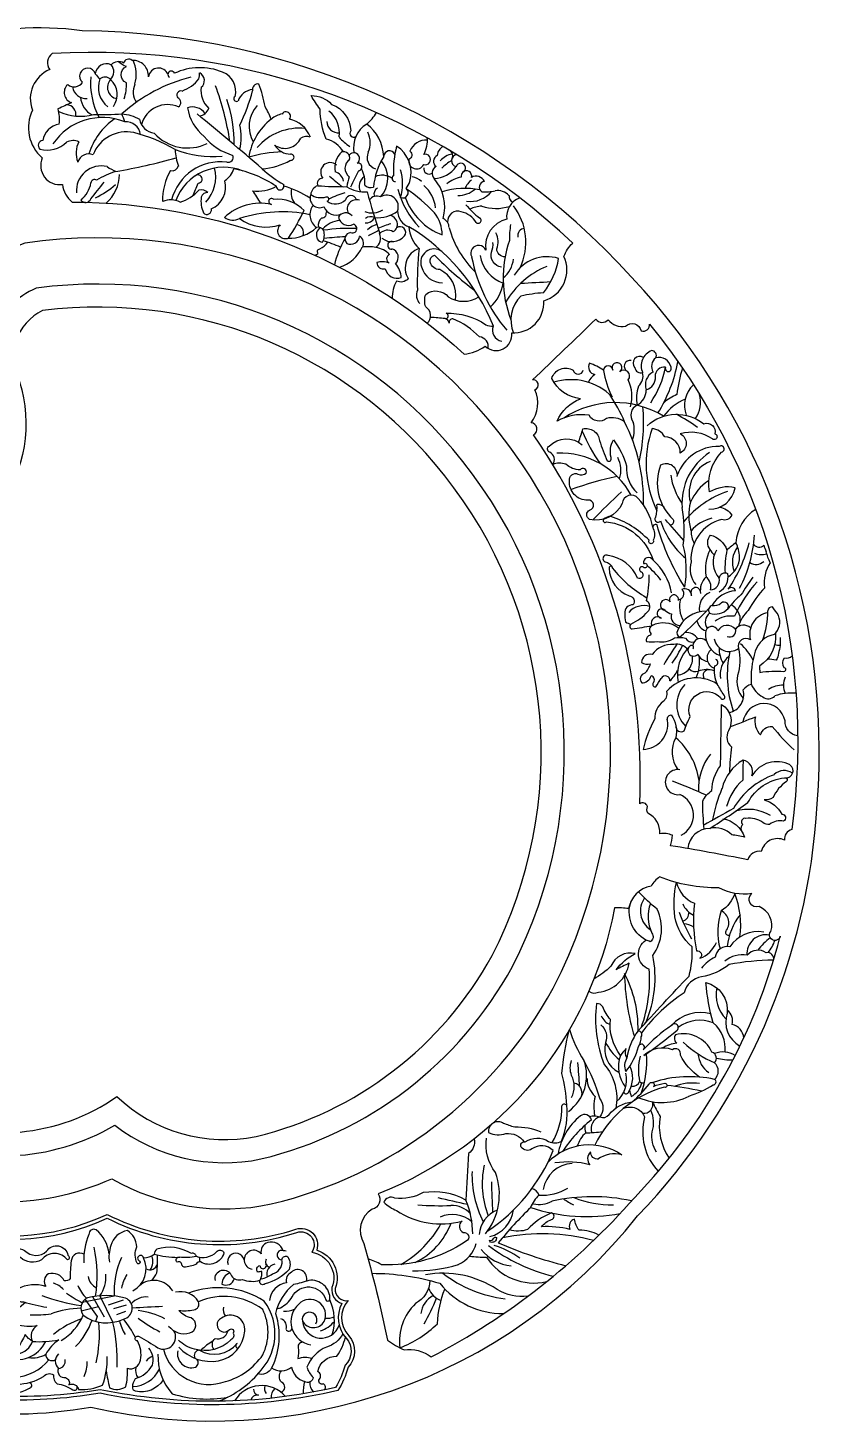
# Model space of a CAD drawing. Extents: x -66030 to 95157, y -13132 to 45879.
# Drawn here: x 23593 to 24416, y 15123 to 16571 of the extents above; entities that cross this region are included whole.
import ezdxf

# ---------------------------------------------------------------- set-up
doc = ezdxf.new("R2010")
doc.units = 0
doc.header["$LTSCALE"] = 100
doc.header["$MEASUREMENT"] = 0
for name, color, linetype in [('3', 11, 'CONTINUOUS'), ('4', 121, 'CONTINUOUS'), ('7', 105, 'CONTINUOUS')]:
    doc.layers.add(name, color=color, linetype=linetype)

# ---------------------------------------------------------------- blocks, each defined once
blk = doc.blocks.new('窗-072')
at = {"layer": '3'}
for p, q in [((10.6, 96.6), (-4.3, 92.9)), ((24.4, 105.9), (-3.3, 100.2)), ((-1, 103.1), (9.5, 88.2)), ((5.6, 105.4), (15.6, 87.8)), ((11.8, 106.1), (23.2, 83.1)), ((32, 102.3), (19, 98.1)), ((34.6, 98.1), (23.6, 94.7)), ((9.5, 88.2), (8.1, 84)), ((34.2, 92.4), (26.3, 89.7))]:
    blk.add_line(p, q, dxfattribs=at)
for points in [[(33, 1143.3, 0.086412), (34.9, 1157, -0.648369), (34.9, 1171.2, -0.142514), (28, 1175.4)], [(223, 1097.4, 0.180238), (208, 1108.4, -0.093599), (202.7, 1134.2, -0.023812), (195, 1146, -0.22076), (212.7, 1138.4, -0.313197), (229.2, 1115.4, 0.858407), (233.7, 1110.6, 0.858407)], [(-23.8, 1132.1, 0.173099), (6.5, 1129.6, 0.020171), (31, 1130.1, -0.105467), (46.2, 1125.7, 0.321324), (59, 1113.4, 0.334591), (105, 1104.6)], [(257.8, 1093.3, 0.22286), (243.1, 1121.4, 0.306611), (232, 1096.5)], [(295.7, 1107.4, 0.336429), (280.5, 1097.8, -0.618778), (279.6, 1090.7, 0.876616), (292.5, 1086.2, 1.306408), (292.5, 1095.1, 0.151163), (295.6, 1109.6)], [(309.3, 1101.9, 0.251652), (304.1, 1094.2, 0.541588), (303.2, 1084.5, 0.497806), (301.5, 1074.2, 0.235547), (320.6, 1084.5)], [(352.8, 946.3, 0.164106), (279.7, 1032.3, 0.189857), (288.4, 1013.5, 0.478492), (279, 987.5, -0.342724), (268.9, 985.3, 0.120341), (265.2, 970.4)], [(363, 1006.3, -0.421297), (355.8, 1013.3, 0.208239), (355.1, 1027.1, 0.208239)], [(367.8, 1034.3, 0.055451), (366.7, 1020.5, 0.174495), (368, 951.7, 0.174495)], [(198.4, 1007.6, 0.030622), (201, 1009.2, -0.614957), (202.5, 1013.2, 0.123507), (209.5, 1018.9, 0.123507)], [(359.8, 997.3, -0.440001), (351.1, 1010.4, 0.135889), (352.5, 1018.7, 0.135889)], [(308.3, 1010.9, 0.749952), (290.6, 997.6, 0.346232), (308.7, 983.9)], [(320.1, 968.8, 0.334063), (306.4, 995.2, -0.330234), (298.1, 1001.6, -0.394687), (301.8, 1007.7, 0.039607), (336.8, 977.2, 0.039607)], [(295.5, 948.8, 0.516921), (294.2, 962.9, -0.149813), (294.2, 973.8, -0.405382), (313.8, 971.6, 0.288528), (340.3, 971.6)], [(348.2, 926.9, 0.465507), (340.7, 936.9, 0.109617), (317.7, 952.5, 0.500362), (314.6, 948.9, 0.300913), (311, 952.8, 0.987385), (311.8, 957.4, -0.162242), (346.3, 947.4, 0.103781), (352.8, 946.3, 0.103781)], [(466.4, 863.4, 0.223966), (450.9, 866.3, -0.470356), (435.7, 869, 0.167937), (408, 863.9, -0.196995), (428.3, 883.4, -0.260892), (403.4, 900.9, -0.491725), (422.1, 908, 0.792387), (430.7, 908, 0.792387)], [(462.3, 906.8, 2.404671), (456.4, 908, 0.952369), (448.2, 908, 0.064049), (436.1, 914.2, 0.519161), (440.8, 904.4, 0.161836), (435.2, 897.6, 0.161836)], [(486.1, 860, -0.369564), (535.2, 861.6, -0.624707), (544.6, 853, -1.244151), (542.6, 848.5, 0.225217), (514.8, 853, -0.606745), (514.8, 836.3, 0.397227), (501.3, 850.5, 0.235999), (490.3, 857.6, 0.198692), (494.5, 786.2, 0.198692)], [(426.5, 845.8, 0.036898), (430.4, 857.2, -0.455519), (444.8, 847.2, 0.035124), (451.5, 829.5, 0.754554), (454.8, 832.4, -0.184708), (456.8, 847.7, -0.093141), (468.2, 825.2, 0.223807), (477.3, 801.8, 0.223807)], [(491, 772.1, 0.14208), (478.3, 797, 0.664661), (464.4, 792.7, -0.35982), (436.2, 778.8, -0.6028), (436.2, 786.9, 0.988769), (434.7, 795.5, -0.457293), (418.9, 812.3, -0.630672), (426.1, 818, 0.302474), (433.3, 819, 0.846967), (428, 821.8, -0.183343), (415.6, 826.6, 0.19023), (404.3, 826.4, 0.473155), (401.7, 837.1, -0.657845), (401.2, 842.4, -0.393582), (429.9, 843.4)], [(539.6, 787.6, 0.367829), (562.4, 806.2, 0.197605), (540.2, 802.6, -0.239066), (550.5, 837.2, 1.334949), (548.5, 841.9, 0.328657), (512.2, 817)], [(512.2, 816, 0.596894), (497.7, 825.9, 0.306648), (508.6, 778.8, -0.447079), (506.4, 773.7)], [(548.7, 789.3, -0.244901), (559.3, 782.4, -0.413861), (550.5, 778.8, 0.357563), (524.1, 742, 0.250079), (528.2, 722.4, 0.250079)], [(518.6, 720.1, -0.072232), (494.6, 774, 0.847298), (491.4, 770.8, -0.218513), (491.3, 760.7, -1.667694), (487.7, 760.7, 0.121954), (454.7, 781.3, 0.191496), (448.3, 779, 0.997595), (450.8, 776.7, -0.301781), (491.2, 743.4)], [(540.6, 752.7, -0.359649), (541, 765.3, -0.24439), (555.2, 752.3, 0.073934), (553.6, 732.4, 0.073934)], [(507.1, 715.1, 0.175238), (491.2, 743.4, 0.894882), (483, 740.5, -1.553783), (483.4, 736.9, 1.55378), (481.4, 733.3, -0.849793), (477.8, 727.8, 0.265208), (452.2, 747.6, 1.025264), (449.6, 742.1, -0.257042), (456.1, 736.6, 1.056024), (453.1, 736.6, 0.300955), (470.4, 712.5, -0.589603), (473.9, 704.7, 0.467664), (466.6, 697.3, 0.06512), (467.3, 690, 0.109689), (472, 688.1, 0.685403), (473, 683.9, 0.001655), (490.2, 686.7, 0.465383), (488.8, 680.8, -0.602788), (488.1, 678.2, 0.414566), (485.5, 673.1, 0.103994), (494.9, 673.1, 0.21026), (509.8, 676.1, -0.130265), (519.4, 675.9, 0.381219), (526.8, 672.7)], [(472, 688.1, 0.09715), (486.6, 698.9, 0.483442), (485.6, 708.3, 0.053647), (487.9, 730.7)], [(555.4, 677.4, 0.665451), (562.5, 683.7, 0.531527), (547.3, 682.2, 0.863655), (536.5, 680.4, 0.327651), (549.3, 660.8, 0.327651)], [(575.7, 684.8, 0.443231), (562.5, 683.7, 0.443231)], [(597.3, 680.3, -0.277031), (583.3, 651.6, 0.049383), (583.8, 646.3, -0.055417), (604.5, 647.1, 1.000725), (604.8, 650.3, -0.326083), (605, 658.8, 0.283561), (611.7, 660.6, 0.283561)], [(601.3, 676.5, -0.097006), (599.8, 662.8, -0.150519), (597.8, 656.8, 0.061989), (590.3, 657.8, 0.061989)], [(557.7, 664.4, 0.138992), (560.7, 612.7, 0.138992)], [(565.1, 667, -0.134078), (564.4, 643.6, 0.240088), (569.4, 623.5, 0.240088)], [(511, 600, 0.633263), (518.2, 595.5, -0.043488), (523.4, 608, -0.841472), (549.6, 624.4, 1.386898), (552.7, 626.4, -0.009093), (546.8, 636.2, 0.374291), (502.9, 629.6, -0.285755), (499.8, 620.9, 0.243947), (492.7, 605.9, 0.066542), (482.6, 579.6, 0.449759), (503.7, 604.6, -0.460295), (506.8, 609.5, -0.225121), (510.8, 589.7, 0.288125), (512.7, 562.1)], [(535.5, 510.4, -0.023606), (534.2, 534.7, -0.157606), (542.2, 543.8, -0.171691), (549.7, 565.2, -0.000446), (550.5, 618.4, -0.410872), (556.6, 595.6, 0.38359), (559.2, 581.9, 0.035746), (557.5, 559.9)], [(616.4, 591.2, -0.378443), (605.5, 604.4, 0.845867), (569.1, 603.4, 0.845867)], [(558.2, 599.4, 0.020735), (579.9, 607.9, 0.269454), (584.3, 592.1, -0.341936), (594.5, 599.5, 0.048279), (613.4, 579.3)], [(569.2, 570.4, 0.009798), (568.9, 552.9, 0.143255), (554.8, 530)], [(540.4, 511, 0.007991), (573.4, 533.5, -0.25267), (605.1, 554.8, -0.882648), (606.7, 551.6, 0.136175), (595.1, 537.9, -0.204406), (587.4, 535.9, -0.211198), (602.7, 523.4, -0.797592), (604.3, 517.4, 0.22694), (592.2, 514.6, -0.192369), (586.2, 516.2, 0.191629), (571.7, 519.8, 0.818588), (568.9, 514.6, 0.31239), (567.4, 509.7, 0.31239)], [(551.6, 519.4, -0.281213), (570.5, 503.4, 0.047105), (559.3, 505.4, 0.276138), (540.4, 511, 0.394566), (521.3, 493.6, 0.394566)], [(478.2, 335.6, -0.004848), (522.4, 383.2, 0.079024), (525, 408.5, -0.164032), (510, 434.6, -0.087837), (511.5, 464.2, 0.243754), (527.1, 446.2, 0.078492), (528.8, 405.1, -0.761751), (531.8, 398.6, 0.217159), (546, 412.3, 0.217159)], [(481.1, 338.9, 0.104977), (487.8, 389, -0.614613), (485, 414.4, -0.375365), (472.3, 448.4)], [(484.8, 342.9, 0.154628), (491, 401.1, 0.275847), (494.7, 441, -0.030402), (478.7, 456.2)], [(566.5, 417.1, 0.121895), (562, 454.8, -0.167173), (550.3, 439.7, 0.15868), (549.3, 406.8)], [(488.9, 446.1, 0.207629), (490.2, 420.4, -0.457049), (488.6, 412.8, 0.051712), (485, 414.4)], [(587.1, 421.3, 0.290597), (557.6, 408.5, 0.4475), (545.1, 399.5, 0.111819), (533.1, 390.1, 0.111819)], [(435.6, 370.1, 0.292205), (443.8, 369.2, 0.339089), (470.4, 394.2, 0.032351), (459.1, 388.6, -0.113856), (475.7, 402.7, 0.365176), (454.7, 391.8, -0.061919), (440, 380.6)], [(595.5, 396.9, 0.5683), (589.3, 403.3, 0.377963), (572.6, 401.2, 0.219809), (553.3, 396.1, 0.219809)], [(595.5, 396.9, 0.047753), (557.1, 393.1, -0.119112), (533.1, 382.4, 0.30067), (518.1, 368.7, 0.086204), (481.1, 333.9)], [(553.6, 317.3, 0.249613), (543.4, 342.6, -0.054811), (537, 377.7, -0.36925), (555.4, 351.1, 0.360988), (566.4, 322.5, 0.360988)], [(482.7, 319.2, 1.40208), (478.5, 322.2, 0.16479), (480.9, 330.6, 0.628114), (478.2, 335.6, 0.127588), (468.6, 312.3, -0.261613), (468, 320.4, 0.055394), (462.9, 314.4, -0.188504), (454.2, 345.5, -0.0857), (447.6, 356.6, 0.266592), (442.2, 359.3, 0.126902), (448.8, 306.6, -0.232084), (458.8, 268.6)], [(569.7, 329.5, 0.331381), (559.7, 341.3, 0.312889), (555.5, 353.6, 0.312889)], [(445.9, 340.8, -0.333707), (450, 325.5, 0.35408), (461.4, 300, 0.35408)], [(483.3, 314.2, 0.014814), (512, 336.2, 1.132614), (507.2, 340.4, 0.055536), (482.7, 319.2, 0.055536)], [(416.4, 271.2, 0.058449), (412.2, 298.7, -0.03606), (418.7, 337, 0.076064), (431.3, 310.1, -0.04302), (445.1, 276.9, -0.333726), (445.1, 261.2)], [(544.5, 293.6, 0.439698), (544.5, 308, 0.557683), (542.2, 317.3, 0.366383), (510.6, 332.2, 0.423312), (511.8, 325.1, 0.090093), (499.3, 320.9)], [(468.6, 312.3, 0.273797), (467.7, 300.6, 0.114639), (478.5, 322.2, 0.114639)], [(531.3, 295.6, -0.117124), (514.9, 314.6, 0.720487), (507.9, 319.3, 0.29421), (483.3, 314.2, 0.29421)], [(420.6, 278, 0.243603), (420.6, 297.1, -0.176683), (420.6, 310.1)], [(465.8, 282.6, 0.777792), (470.1, 283.1, 0.264183), (471.1, 305.2)], [(434, 294.5, 0.199866), (440.9, 278.8, 0.10341), (440.6, 262, 0.10341)], [(436.1, 261.5, -0.147689), (445.1, 261.2, 0.361716), (453.1, 263.2, -0.196199), (473.1, 274.2, 0.040895), (487.9, 289.5, -1.219515), (491.7, 287.6, -0.081682), (501.3, 290.3, -1.263994), (500.9, 286.8, 0.220384), (440.8, 236.6, 0.220384)], [(470.9, 284.4, 0.067282), (472.3, 278.8, 0.221558), (481.4, 290.8, 0.221558)], [(465.3, 268.3, -0.440564), (483.9, 261.1, 0.258629), (495.6, 214, 0.258629)], [(494.3, 230.6, -0.198045), (490.5, 248.1, 0.186751), (489.2, 267, 0.186751)], [(490.8, 274.3, 0.024598), (497.2, 261.4, 0.190914), (505.1, 225.4, 0.190914)], [(394.2, 247.9, 0.112793), (371.3, 252.1, -0.013499), (361.7, 255.5, 0.656546), (348.7, 247.5, 0.192365), (363.6, 246.7, -0.269808), (379.6, 239.6)], [(336.2, 242.1, -0.309482), (331.4, 229.5, 0.006688), (329, 189, 0.006688)], [(345.9, 159.7, 0.262507), (354.7, 212.9, -0.205481), (347, 242.8)], [(347.9, 162.3, 0.150225), (404.6, 231.9, 0.371624), (386.2, 233.4, -0.413859), (377, 234.9, -0.703625), (380.5, 239.5, -0.299417), (400.7, 239.9, 0.226449), (412, 240, 0.226449)], [(444, 224.4, -0.445715), (437.1, 230.8, 0.414568), (436.5, 219.6, 0.105815), (406.2, 221.2)], [(329, 189, 0.168184), (292, 195.5, -0.156738), (267.4, 190.7, 0.463165), (257.9, 187.2, 0.086717), (268.9, 179.9, 0.212731), (325.7, 170.9, 0.550537), (326.6, 161, -0.875244), (329.2, 153.4, -0.165792), (255.7, 133.1)], [(444.3, 158.7, 0.126969), (427.2, 162.9, -0.142109), (423.1, 172.6, 0.465967), (419.2, 163.6, 0.073874), (394.5, 166, -0.137312), (403.2, 172.3, 0.839461), (403.1, 177.9, 0.108002), (382.4, 163.6, -0.169208), (366.8, 163.4)], [(19.9, 142.6, 0.195176), (8.7, 163.2, 0.599928), (2.4, 159.3, 0.112104), (-2, 134.6, 0.112104)], [(40.6, 110.5, 0.401961), (49.7, 139.1, 1.440222), (45.6, 136.6, -1.405857), (44.1, 134.3, -0.199867), (43.8, 148.6, 0.249897), (35.8, 162.6, 0.301375), (21.4, 149.6, 0.11868), (20.1, 135.3)], [(-74.5, 149.8, 0.243075), (-69.1, 145.3, -0.264855), (-53.3, 145.3, 0.398699), (-34.2, 144.7, -0.687981), (-15.8, 141.3, -0.620094), (-16.1, 137.2, 0.490008), (-38.7, 137.2, -0.315382), (-56.8, 139.2, 0.098815), (-71.1, 140.6, 0.098815)], [(80.7, 139.8, 0.062924), (95.4, 140.4, 0.459112), (91.3, 142.8, 0.208835), (61.2, 146.6, 0.21521), (59, 142.2, 0.061337), (79.4, 139.4)], [(95.4, 140.4, 0.291618), (112.9, 144.1, -0.59913), (119.4, 143.5, -0.51425), (99.2, 135.5, 0.352644), (95.4, 133.5, -0.084952), (84.8, 130.8, -0.092181), (83, 132.6, 0.635037), (78.9, 135.2, -0.754711), (81.2, 139.7)], [(170.8, 145.2, 0.414847), (157.4, 152.2, 0.414587), (151.7, 142.4, 1.469329), (143.9, 129.2)], [(-1.8, 142.1, 0.559301), (-12.9, 136.4, 0.042741), (-13.7, 121, -0.221543), (-18.9, 119, 0.373552), (-32.7, 125.1, 0.431808), (-35, 114.3, 0.193634), (-59.5, 112, 0.724206), (-54.2, 100.8, 0.017711), (-34, 96.2)], [(57, 119.4, 0.068082), (61.2, 126, 0.037877), (61.8, 141.5, 0.037877)], [(151, 120.3, 0.146435), (152.3, 127.2, 0.048643), (148.8, 126.6, -0.573341), (150.5, 132.4, 1.327427), (155.7, 133.9, 1.327427)], [(112, 119.5, -0.973917), (126, 123.3, 0.345462), (135.2, 120.3, 0.165669), (150.6, 119.6, 0.165669)], [(124.6, 125.9, 0.330236), (117.6, 116.2, 0.470074), (128.4, 121)], [(247.6, 125.6, -0.074482), (306.3, 117, 0.228011), (361.6, 90.7, 0.228011)], [(382.8, 105.8, -0.169756), (356.2, 111.6, 0.190504), (294.1, 124.4, 0.190504)], [(75, 110.5, 0.457378), (46.2, 114.9, 0.457378)], [(71.5, 79.9, 0.309163), (89.8, 74, 0.709455), (91, 86.9, -0.171534), (80.3, 93.5, 0.091103), (93.2, 94.1, 0.531158), (97.3, 101, 0.331062), (77.5, 109.2)], [(165.4, 95.4, 0.22106), (168.3, 95.8, 0.135084), (178.5, 105.1, -0.679486), (207.6, 102.7, 0.678824), (211.2, 102.7, 0.476476), (192.9, 119.4, -0.022849), (179.7, 115.8, 0.171008), (164.1, 90.7, -0.191808), (160.7, 43.6, -0.35355), (148.4, 38.5)], [(297.9, 119.3, -0.263272), (285.4, 99.4, 0.245008), (271.9, 61.1, 0.102159), (304.3, 81.9, -0.070131), (310.7, 112)], [(-52.6, 100.4, 0.032592), (-65.8, 87.8, 0.41471), (-60.6, 81.1, 0.084267), (-42.3, 80.3, 0.433097), (-46.4, 66.6, 0.063723), (-23.7, 67.9, 0.119832), (-35, 55.5, 0.560561), (-26.7, 50.7)], [(187.4, 84.1, 0.565486), (206.3, 83.8, 0.841549), (184.2, 98.9, 0.633769), (194.8, 63.6)], [(80.3, 61.6, 0.251963), (114.7, 49.8, 0.33764), (137.4, 75.5, 0.669784), (117.3, 86.7, 1.272094), (124.3, 76.9, -0.930908), (127.4, 73.8, -0.468892), (125.4, 68.1, -0.282039), (93.9, 60, -0.156276), (80.1, 67.7)], [(198.9, 81.9, 1.528646), (187.4, 84.1, 0.810531), (219.2, 80.7)], [(17.4, 41, 0.02543), (20.3, 26.4, 0.261266), (34.4, 27.3, 0.071172), (35.8, 43.3, 0.485453), (47, 50.5, 0.193941), (44.4, 67, -1.313628), (46, 70.8, -0.025372), (62, 61.1, 0.748489), (76.1, 75.8)], [(110.8, 59.6, -0.406025), (111.8, 69.2, 0.428886), (122.7, 75.6, 0.428886)], [(222.4, 73.3, -0.20039), (208.3, 61.7, 0.199962), (191.2, 44.3, 0.105756), (196.7, 35.3, -0.558401), (189.2, 31.9)], [(66.7, 33.3, -0.328559), (42.7, 23.6, -0.483967), (40.6, 27.4, -0.216836), (42.9, 34.4, 0.181096), (57.4, 45.9, 0.249684), (54.2, 60.9, 0.249684)], [(188.5, 65.6, 0.624143), (183.8, 61.3, -0.041538), (183.5, 51.7, -0.184575), (195.7, 52)], [(205.9, 24.4, 0.565225), (205.7, 29.9, -0.833978), (202.2, 34, 0.498457), (200.6, 40.5, -0.356389), (217.3, 53.9, 0.090459), (224.6, 70.3, 0.090459)], [(-48.7, 31.1, -0.665934), (-49.9, 25.6, -0.371479), (-94.6, 34, 0.380574), (-113.4, 48.7, 0.377307), (-120.5, 37.7, 0.034522), (-121.5, 23.4)], [(-99.3, 54, 0.135645), (-83.4, 35.9, 0.277823), (-36.8, 36.2, -0.398069), (-28.4, 37.7, 0.243042), (-25.2, 29.9, -0.114048), (-11.5, 24.6, 0.694478), (-7.8, 27.5, 0.694478)], [(-24, 55.8, 0.439868), (-24, 43.2, 0.608146), (-17.8, 35.3, -0.435393), (-14.9, 29, -0.495597), (-6.6, 25, 0.117134), (14.3, 28.7, 0.086541), (18.3, 53.6)], [(79.4, 58.5, 0.576132), (94.8, 44.3, 0.488519), (96, 51.3, 0.488519)], [(160.7, 43.6, 0.335785), (178, 44.4, 0.285635), (189.2, 31.9, 0.064907), (188, 21.1)], [(168.8, 22.6, 0.695326), (169.4, 31.2, -0.402061), (169.4, 41.1)], [(144.9, 25.2, 0.339641), (149.2, 20, 0.406273), (142.6, 15.8, 0.406273)]]:
    blk.add_lwpolyline(points, format="xyb", dxfattribs=at)
for points in [[(216.1, 26.7, -0.107769), (12.2, 24.8, -0.108137), (-170.2, 33.5, -0.234621), (-180.7, 59.4, -0.603296), (-187.1, 83.8, 0.387013), (-184.2, 112.5, 0.408615), (-170.9, 136.9, -0.461859), (-152, 150.3, 0.519496), (-148.3, 153.5, -0.494547), (-134.6, 166.2, 0.192291), (18.2, 173.3, 0.195324), (182.6, 161, -0.725272), (195.5, 143.8, -0.479691), (213, 113.3, 0.368667), (221.6, 99.4, 0.326982), (225.4, 69.5, -0.402176), (224.3, 45.9, -0.078931)], [(355.4, 156.5, -0.434378), (352.4, 152.6, -0.537572), (349.4, 154.3, 0.413908), (353, 155.8, -0.6089)], [(175.8, 128.9, -0.145656), (155, 116.5, -1.116089), (151.7, 120.8, 0.11373), (161.5, 125.2, 0.360039), (169.8, 136.2, -0.701781), (174.7, 140, -0.24407)], [(34.2, 104.1, 0.121346), (1.1, 104.5, 0.458437), (-2.6, 89.3, 0.27712), (32.3, 86, 0.736691)], [(-46.4, 66.6, -0.118257), (-52.7, 72.7, -0.00355), (-59.3, 60.2, -0.372751), (-80.5, 63, -0.35649), (-82.4, 73, -0.598973), (-76.8, 76.1, 1.21608), (-69.3, 68.6, 0.819015), (-77.4, 82.7, 0.645666), (-85.9, 59.3, 0.366558), (-59, 55.8, 0.261991)]]:
    blk.add_lwpolyline(points, format="xyb", close=True, dxfattribs=at)
for centre, radius, start, end in [((17.6, 1163.9), 9.7, 65.1407, 174.2897), ((14.5, 1166.6), 9.46, 315.4548, 40.1348), ((28, 1167), 8.45, 57.661, 137.8508), ((36.9, 1173.1), 4.52, 49.4007, 167.4279), ((40.6, 1163.1), 13.4, 356.7126, 93.3564), ((13.6, 1164.1), 29.8, 344.3435, 24.8961), ((1.3, 1162.8), 7, 17.0831, 229.0764), ((65.6, 1156.6), 61.8, 174.6637, 208.7718), ((82.6, 1227.3), 97.4, 219.9317, 223.4035), ((32.1, 1153.2), 21.5, 160.4626, 231.4647), ((16.3, 1155.3), 6.74, 43.2556, 130.726), ((28.3, 1153.1), 9.83, 135.8392, 260.4531), ((9, 1146.8), 17.9, 324.699, 47.209), ((124.2, 1027), 139, 103.9137, 132.1253), ((62.7, 1161.2), 8.73, 20.6811, 172.5947), ((73.8, 1164.3), 2.94, 19.4274, 236.2559), ((98.5, 1118.6), 51.6, 67.5289, 115.1636), ((71.3, 1181.6), 33.8, 290.7442, 321.2449), ((79.7, 1165.3), 18.6, 344.7268, 1.0062), ((95, 1159), 7.46, 309.1076, 62.9247), ((112, 1149.8), 17.6, 345.0349, 69.2122), ((-9.7, 1148.7), 9.33, 133.0896, 251.6173), ((-10.5, 1162.2), 8.67, 230.731, 326.7406), ((-0.3, 1155), 11.5, 186.7295, 275.9596), ((57.2, 1149.2), 16.4, 155.4902, 213.6135), ((82.3, 1146.3), 3.73, 74.7336, 217.8224), ((121.2, 1150.6), 21.7, 173.0876, 226.2639), ((-123.4, 1068), 250.9, 8.8286, 20.1711), ((145.9, 1136.2), 15.2, 96.7195, 160.4327), ((-12.3, 1192.2), 162.1, 333.7335, 344.9583), ((148.8, 1151.4), 4.72, 79.895, 195.0153), ((43.2, 1116.2), 113.7, 10.2674, 20.5204), ((127.9, 817.4), 351.8, 113.5438, 115.6512), ((-17.2, 1129.6), 8.41, 350.6216, 87.0271), ((14.1, 1146), 19, 184.9746, 241.8419), ((70.6, 1114.6), 23.6, 66.3227, 164.1586), ((77.6, 1139.9), 4.46, 302.8517, 66.6869), ((92.2, 1123), 13.2, 34.5238, 109.2984), ((125, 1140.4), 37.4, 187.5091, 232.6879), ((96.6, 1138.4), 10.2, 279.29, 339.6431), ((6.6, 1103.8), 121.7, 359.7547, 18.6392), ((130.3, 1143.3), 2.31, 123.8203, 300.2527), ((168.2, 1119.4), 27, 137.9216, 210.021), ((83.9, 1094.1), 82.8, 22.4229, 30.7623), ((14.2, 1075.1), 51.9, 68.1587, 145.9446), ((-56.9, 1125.4), 33.8, 352.9182, 15.5649), ((56.4, 1079.2), 56.4, 124.1903, 163.2326), ((-231.4, 1032.4), 280, 18.931, 20.4205), ((34.5, 1110.5), 12.8, 8.1477, 94.7376), ((-1999.4, -1414.6), 3296.5, 49.2466, 50.5276), ((192, 1084.7), 51.7, 127.6112, 171.1805), ((173.3, 1110.6), 19.8, 100.2607, 130.3782), ((173.1, 1128.1), 3.89, 320.4232, 150.2509), ((170.7, 1101.1), 25.2, 20.7499, 77.6076), ((218.5, 1123.6), 9.88, 179.5886, 275.8336), ((195.7, 1113.8), 23.8, 351.2131, 51.916), ((213.6, 1154.9), 44.7, 311.3372, 328.091), ((-20.5, 1104.1), 17.4, 99.6841, 170.2468), ((35, 1083.4), 31.2, 78.3708, 158.4572), ((8.5, 983), 135, 59.4462, 75.921), ((140.5, 1141.7), 49.3, 219.1047, 254.2772), ((92.5, 1110.1), 41.9, 345.1427, 14.4025), ((184.8, 1069.5), 48.3, 84.0471, 139.4394), ((226.5, 1105.1), 19.7, 335.3953, 27.5459), ((-37.4, 1102.9), 4.17, 93.2862, 229.8024), ((-33.7, 1122.8), 24, 254.591, 314.0214), ((-11.1, 1094.5), 12.5, 67.1056, 118.0933), ((12.4, 1096.2), 21.1, 152.085, 201.5476), ((110.3, 1185.1), 92, 248.8806, 274.6855), ((119.2, 1100.5), 42.1, 181.7883, 201.6178), ((172.2, 1115.4), 15.1, 234.0531, 335.1549), ((177.3, 1111.6), 16.3, 211.2212, 269.3485), ((191, 1101.3), 9.24, 69.7021, 123.7014), ((256.8, 1143.7), 50.5, 221.7241, 235.9725), ((347.3, 1081.1), 81.1, 164.8957, 183.2779), ((254.1, 1079.1), 27.5, 344.0138, 57.3257), ((311.1, 1093.4), 6.5, 327.9529, 66.7243), ((2.4, 1085.4), 10.1, 68.8849, 162.4811), ((-77.6, 1660.4), 589.3, 280.1076, 285.3012), ((116.8, 1044.5), 44.2, 83.3121, 165.3933), ((123.2, 1092.5), 4.31, 252.3203, 24.3443), ((171.5, 992.8), 104.4, 91.0402, 107.0796), ((147.7, 1143.3), 60.9, 274.5498, 298.8107), ((177.4, 1092.6), 2.71, 263.023, 96.977), ((211.4, 1079.7), 8.21, 48.2564, 219.6644), ((232.9, 1083.8), 17.6, 130.8736, 192.2151), ((223, 1092), 5.43, 345.8971, 107.6432), ((233.5, 1083), 9.23, 123.9313, 232.9687), ((232, 1091.5), 4.96, 304.7488, 144.7969), ((235.7, 1084.2), 3.31, 276.541, 104.723), ((253.5, 1092.4), 10.1, 153.4616, 253.8478), ((310, 1061.1), 61.3, 148.2917, 174.797), ((237.6, 1074.3), 23.8, 317.3911, 40.4144), ((262.8, 1093.1), 5.03, 25.1806, 177.7803), ((320.1, 1078.1), 17.5, 99.2969, 139.892), ((334.6, 1057.9), 36.5, 119.6809, 136.5361), ((321.8, 1089.6), 5.26, 96.4195, 255.8387), ((324.6, 1083.3), 4.16, 295.3279, 164.2676), ((13.3, 1063.3), 21.8, 76.8306, 183.9535), ((57.1, 988.4), 97.1, 108.8, 119.6972), ((-3.6, 1077.7), 32.4, 310.1695, 359.9037), ((39.2, 1112.7), 35.1, 233.4327, 247.6748), ((116.3, 1055.8), 50.1, 149.5886, 181.8163), ((74.6, 1086.5), 5.59, 254.7497, 344.6806), ((119.3, 1039.4), 44.5, 68.0106, 159.3636), ((97, 1073.7), 3.58, 271.3551, 131.1899), ((80.8, 1075.5), 31.5, 316.3473, 14.1491), ((110.1, 1088.2), 18.8, 302.5917, 342.7337), ((107.9, 981.6), 103, 56.4344, 78.7004), ((218.5, 1152.6), 96.1, 226.7397, 240.5575), ((205, 1069.7), 4.73, 89.0026, 201.9159), ((8565, 11294.4), 13198.7, 230.73171, 230.79325), ((212.3, 1069.6), 11, 12.2724, 71.7708), ((261, 1063.2), 35.3, 159.4589, 173.725), ((672.9, 859.7), 489.7, 153.1415, 154.9912), ((246.2, 1067.4), 9.71, 122.3278, 208.3797), ((218.8, 1071.1), 22.7, 353.0293, 30.0481), ((256.5, 1061.9), 15.1, 55.1993, 113.8783), ((267.7, 1074.2), 2.68, 124.0255, 275.9846), ((232.2, 1069.7), 42, 343.4149, 16.7404), ((279.3, 1059.1), 16.7, 47.8127, 79.1123), ((297.2, 1082.7), 4.74, 169.6672, 301.9628), ((330.1, 1047.8), 28, 100.6799, 128.5796), ((330.9, 1075.7), 6.01, 140.1181, 183.9698), ((329.5, 1076.3), 4.56, 345.1766, 133.9525), ((337.9, 1068.4), 7.79, 23.7377, 120.813), ((-22.2, 1075.7), 26.9, 311.3827, 348.5208), ((7.3, 1070.1), 3.17, 55.5512, 174.4293), ((-1409.6, 2194.2), 1814.6, 321.1734, 321.758), ((-30.2, 1135.3), 86.7, 296.1925, 310.0039), ((70.7, 1088.5), 36.4, 287.1921, 317.6878), ((-24.5, 1116), 130, 334.0421, 339.3116), ((100, 1056.7), 7.61, 43.9011, 108.0589), ((100, 1066.9), 20.9, 293.8428, 14.8214), ((149.1, 1094.7), 31.5, 261.0301, 299.9511), ((99.7, 1027.5), 57.3, 26.0509, 39.0187), ((168.1, 1067.6), 3.32, 182.7049, 23.254), ((142.4, 974.3), 97.7, 58.1082, 72.6851), ((192.9, 1062), 15.4, 167.483, 217.0677), ((203.9, 1059.1), 9.43, 110.2432, 173.1094), ((221.8, 1332.6), 265.5, 265.4316, 270.8776), ((241.2, 1090.7), 28.2, 236.9736, 274.3608), ((246.6, 1074.2), 7.9, 228.309, 287.075), ((854.5, 1228.5), 633.2, 195.186, 198.6049), ((255.5, 1060.7), 6.1, 121.4879, 198.9251), ((342.8, 1083.6), 75, 194.4835, 223.5527), ((274.4, 1061.9), 4.58, 245.8072, 49.3784), ((254.5, 1080.7), 27.5, 326.1481, 340.6664), ((186.6, 934.2), 159.5, 43.7296, 55.3078), ((275.3, 1046.8), 27.4, 4.0887, 50.9919), ((273, 1049.5), 37.7, 344.762, 41.0829), ((328.2, 999.1), 66.5, 78.7144, 107.3413), ((322.1, 1082), 22.6, 269.4842, 311.1999), ((347.3, 1057.2), 20.8, 130.2564, 156.2766), ((333.3, 1076.9), 22.6, 260.4687, 322.1731), ((345.4, 1066.8), 4.82, 94.0715, 237.8233), ((345.3, 1106.6), 44, 266.8078, 281.979), ((356.5, 1050), 13.7, 44.09, 99.0815), ((-0.5, 1058.4), 4.94, 215.6871, 337.4612), ((73.4, 1037.9), 17.8, 62.8488, 113.4604), ((126.3, 1054.9), 26.8, 173.1912, 203.0882), ((104.9, 1056.6), 5.43, 83.067, 164.2495), ((151.2, 1006.1), 46.6, 78.5347, 132.4068), ((160.7, 1054.3), 2.54, 47.5561, 264.4673), ((165.9, 1024.9), 31.4, 43.0143, 96.3844), ((207.5, 1042.8), 13.6, 142.2664, 234.7413), ((202.3, 1057.2), 8.32, 159.1257, 296.2296), ((203.5, 1074), 16.4, 236.9765, 285.8125), ((208.4, 1056.3), 1.87, 282.5438, 102.5438), ((216, 1064.2), 12.1, 233.3815, 315.4054), ((247.2, 982.6), 82.5, 106.1808, 116.6316), ((229.4, 1054.6), 4.86, 14.3133, 166.773), ((234.1, 1047.9), 7.89, 69.5786, 209.6397), ((251.8, 1051.3), 7.69, 64.2568, 146.9965), ((260.5, 1049.8), 10, 337.4219, 122.8674), ((327.9, 1076.5), 54.7, 200.0072, 249.2716), ((380.4, 1092.9), 66, 218.8541, 233.3767), ((381.8, 1041), 17.5, 110.509, 187.1035), ((372, 1058.8), 5.67, 172.046, 245.3634), ((330.1, 1019), 50.9, 334.2869, 38.1079), ((104.6, 1047), 3.98, 221.9279, 11.1469), ((127.1, 1050.4), 12.3, 233.2295, 298.3078), ((169.6, 926.8), 118.5, 78.1615, 107.985), ((155.8, 1070.9), 38.8, 233.9667, 288.6812), ((-27, 1151.6), 240.1, 327.4404, 334.0095), ((208.9, 1033.9), 7.83, 127.7769, 194.4899), ((204.5, 1043.6), 3.59, 262.4275, 325.446), ((216.5, 1053.5), 11.1, 199.3831, 295.2394), ((227.3, 1040.9), 19.8, 164.6977, 177.8412), ((224.9, 1037.2), 7.22, 40.7029, 151.0953), ((227.3, 1042.4), 8.89, 190.9801, 298.8431), ((247.6, 1062.5), 18.1, 249.695, 302.0029), ((242.7, 1043.6), 7.85, 262.5607, 335.0023), ((246.6, 1034.2), 6.89, 61.7099, 130.2936), ((252.7, 1068.2), 28, 264.2456, 307.6088), ((262.1, 1034.6), 7.62, 301.9265, 82.9551), ((284.4, 1046.2), 14.6, 180.6945, 251.5001), ((276.5, 1024.9), 32, 0.802, 37.7023), ((305.7, 1031.6), 8.75, 359.9183, 65.0869), ((321.9, 1037.1), 8.78, 69.021, 185.3701), ((321.1, 1026.3), 19.4, 29.9197, 78.3264), ((343.4, 1026.9), 23.3, 91.3675, 117.7696), ((339.6, 1037.9), 2.54, 228.6422, 55.5407), ((355, 1086.4), 38.2, 251.3179, 287.9502), ((369.8, 1015.7), 23.8, 103.1609, 188.6832), ((172.7, 1028.9), 6.84, 130.8698, 286.0737), ((175.4, 1058.6), 36.2, 268.794, 312.0265), ((181.4, 1027.2), 7.08, 339.036, 81.4217), ((206.6, 1025.2), 7.18, 118.2781, 208.6362), ((201.3, 1026.8), 5.1, 28.0216, 108.8275), ((193.5, 1025.2), 12.9, 331.1815, 18.2256), ((221.7, 1015.4), 22.5, 95.282, 138.2606), ((228.7, 877.7), 153.3, 87.7962, 98.5907), ((229.6, 1021.9), 5.44, 95.4707, 226.1285), ((230.7, 1030.8), 3.87, 246.0068, 77.0819), ((256.9, 1015.4), 19.5, 105.188, 132.458), ((292.4, 942.5), 94.9, 114.239, 120.2889), ((244.3, 1022.6), 10.7, 308.9908, 21.1118), ((312.7, 880.9), 161.6, 107.5025, 111.7425), ((261.3, 1019.5), 9.87, 60.7729, 134.9151), ((272, 1027.5), 4.9, 321.9865, 128.2018), ((397, 1054.3), 85.6, 195.3944, 225.826), ((380.3, 1024.6), 6.4, 95.8048, 190.8408), ((205.5, 1025.2), 6.28, 212.5988, 263.4524), ((138.1, 812.4), 218.5, 67.8672, 72.0535), ((234.1, 780.1), 243.7, 92.2474, 96.5903), ((292.2, 981.3), 79.2, 149.2029, 166.7531), ((210.2, 1027.9), 31.9, 286.7804, 335.6407), ((229.1, 1025.1), 7.84, 245.8518, 352.1989), ((233.8, 1018.3), 6.55, 327.1917, 62.0838), ((244.2, 985.6), 29.5, 76.5068, 99.5481), ((248.8, 995.5), 19, 42.2002, 83.1564), ((265, 1033.9), 14.4, 232.8049, 319.0747), ((264.5, 1016.3), 3.25, 79.9428, 277.6278), ((340.1, 1009.4), 6.8, 23.3, 207.0493), ((256.7, 987.8), 14.3, 66.0848, 109.5152), ((264.4, 1004.5), 4.04, 111.7111, 241.9217), ((263, 1005.9), 7.47, 313.9106, 75.0633), ((558.4, 984.6), 271.5, 173.888, 181.5253), ((474.2, 1034.2), 143, 191.2679, 219.8134), ((371.8, 1012.7), 31, 189.692, 250.4575), ((346.3, 1006.9), 24.1, 308.3849, 353.6239), ((399.3, 973.3), 33.1, 72.3917, 148.9116), ((349.2, 1013.6), 60.7, 320.806, 351.7378), ((257.5, 1001.4), 5.61, 180.6926, 287.6974), ((269.6, 998.4), 10.7, 192.8701, 288.7936), ((251.6, 986.8), 21.5, 4.0834, 39.567), ((427.3, 929.6), 74, 112.3921, 149.4807), ((326.3, 989.4), 35.6, 312.2288, 350.3532), ((323.5, 2189.8), 1207.5, 272.514, 273.7591), ((296.7, 973.2), 10.6, 156.906, 224.3582), ((396.8, 951.7), 28.8, 134.2184, 203.2843), ((405.7, 843.6), 131.9, 94.1245, 102.7095), ((290.6, 787.7), 166.3, 82.9587, 87.3163), ((361.6, 942.7), 9.53, 157.71, 260.4577), ((479.6, 914.3), 5.75, 56.1275, 224.4534), ((495, 911.9), 14.1, 110.8501, 204.6947), ((499.6, 911.3), 9.74, 128.7324, 210.0033), ((489.8, 920.9), 4.22, 331.3173, 87.4571), ((496.1, 908.3), 10.9, 12.8037, 103.8553), ((520, 918.4), 72.5, 188.2803, 207.4605), ((465.8, 903.1), 5.11, 319.7663, 133.399), ((471.4, 911.5), 5.15, 79.3528, 245.1343), ((480.6, 910.9), 5.12, 186.6986, 287.5538), ((470.5, 903.1), 12, 312.7435, 13.82), ((496.8, 895.5), 12.3, 117.4815, 200.3972), ((422.7, 925.8), 80.7, 325.3782, 349.23), ((500.6, 903.2), 7.59, 79.2333, 185.4927), ((384.1, 940.1), 131, 328.1729, 349.1605), ((504.4, 909.5), 2.62, 153.4624, 26.5376), ((641.5, 871.7), 130.6, 162.9895, 173.2982), ((420.2, 850.5), 49.4, 44.1475, 107.6341), ((439.7, 885.5), 33.2, 344.1033, 25.4354), ((504.7, 884), 28, 158.4947, 193.0024), ((482.3, 901.6), 10.9, 286.1373, 4.6137), ((543, 877.4), 24.6, 133.0839, 199.9847), ((341.5, 810.8), 135.6, 22.8274, 34.1724), ((469.4, 891.4), 15.9, 300.2985, 359.1127), ((535.2, 843.5), 42.7, 112.0824, 144.6662), ((528.4, 847.6), 42.7, 112.8285, 130.7646), ((506.9, 880.4), 25.5, 326.037, 15.2451), ((458.3, 799.4), 80.6, 58.5819, 123.5035), ((481.4, 869.1), 9.5, 114.5843, 218.8211), ((325.7, 862.8), 157.3, 347.3829, 4.96), ((417.5, 700), 194.2, 54.682, 61.0296), ((334.2, 795.3), 148.7, 358.4735, 27.2344), ((449.7, 856.3), 25.2, 339.9448, 15.8507), ((569.7, 914.4), 151.9, 202.9481, 215.0113), ((411, 766.5), 69.7, 28.4882, 92.52), ((568.4, 792.8), 52.2, 122.7571, 184.0576), ((441.4, 821.5), 22, 339.9446, 29.629), ((551.9, 801.7), 29.5, 112.4737, 195.6979), ((517.8, 538.9), 283.1, 101.7637, 110.173), ((562.5, 825.4), 56.6, 188.4834, 215.1741), ((565.8, 774.3), 46.5, 125.0381, 155.2828), ((898.7, 332), 640.8, 132.7305, 135.8552), ((584.1, 721.5), 86.4, 109.1698, 139.9808), ((464.2, 789.1), 30.5, 344.2363, 4.8701), ((495.8, 786.1), 5.75, 14.9771, 101.8694), ((412.4, 769.5), 105.7, 352.9464, 10.6947), ((569.2, 782.3), 47.1, 165.8918, 196.4981), ((598.4, 757.1), 35.4, 120.9532, 177.5806), ((495.4, 779), 2.61, 136.0464, 330.2798), ((562.7, 797.5), 67.9, 196.95, 230.489), ((-275.7, 78.5), 1046.4, 40.6855, 42.0092), ((550.5, 745.4), 35.4, 103.5398, 138.3268), ((543.9, 768), 19.8, 177.1869, 210.2519), ((464.7, 772.7), 114.7, 332.2048, 356.2567), ((433.7, 735.4), 86.3, 349.7779, 14.1537), ((572.9, 735.8), 36.4, 152.3442, 190.574), ((557.1, 762), 19, 209.2898, 226.9947), ((563.9, 741.7), 20.7, 149.1869, 221.8815), ((618.5, 681.1), 95.3, 125.5946, 131.6578), ((452.5, 789.5), 125.8, 325.626, 345.7734), ((581.8, 741.7), 21.9, 142.3229, 201.5178), ((533.3, 744.4), 32.9, 3.4585, 25.5154), ((583, 759.8), 5.17, 207.5142, 322.1094), ((585.1, 763.1), 14.8, 246.5159, 287.4909), ((689.8, 790.2), 108.1, 198.1265, 201.2252), ((626, 758.9), 37.8, 191.8701, 207.7714), ((535.9, 799.1), 101.4, 218.0093, 240.0475), ((436.2, 679.2), 77.6, 37.2498, 50.1114), ((545, 747.1), 21.2, 301.8569, 358.1657), ((580.6, 748.6), 8.92, 232.0128, 316.4209), ((618.4, 724.3), 30.9, 146.698, 188.6573), ((548.5, 717.3), 16.4, 134.2386, 189.7826), ((530.4, 720.4), 10.9, 345.5141, 52.5795), ((540.4, 725.9), 8.26, 273.775, 13.8428), ((553.6, 727.1), 5.22, 63.7052, 171.7551), ((541.4, 729.1), 14.8, 298.4257, 10.7054), ((658.4, 652.7), 105.4, 136.8491, 156.4061), ((869, 523.1), 356.7, 144.797, 147.7592), ((509.3, 709.5), 3.88, 347.2909, 211.6112), ((513.1, 714.3), 4.84, 270.1621, 50.663), ((518.9, 713.2), 5.55, 352.9346, 119.749), ((528.2, 715.4), 4.34, 19.6638, 210.2194), ((546.3, 701.6), 15.2, 113.3183, 191.0095), ((563.8, 692.7), 24.3, 92.8413, 151.3091), ((559.1, 716.1), 3.63, 12.6063, 139.3535), ((603.1, 668.9), 57.1, 128.8091, 145.072), ((666.3, 648.2), 106.1, 137.6567, 150.77), ((483.1, 686.6), 17.5, 72.1281, 138.1086), ((498.7, 697.3), 3.97, 43.2699, 266.2747), ((502.2, 704.6), 4.7, 36.5343, 263.2685), ((538.8, 703.3), 24.7, 164.6562, 210.3646), ((229.5, 991.6), 424.5, 312.1087, 316.916), ((543.5, 700.2), 4.2, 102.9606, 218.116), ((545.1, 712.4), 15.6, 251.5059, 315.8762), ((544.1, 713.5), 9.35, 260.3086, 309.1446), ((552.6, 703.3), 3.91, 322.3111, 130.1599), ((552.6, 691.9), 14.2, 353.7093, 64.3616), ((594.5, 699.1), 3.95, 88.8939, 173.4092), ((513.6, 640.7), 102.2, 32.4596, 37.5891), ((495.1, 689), 5.44, 52.0163, 204.7537), ((500.1, 667), 22.1, 53.2679, 116.7247), ((510, 708.6), 12, 225.7305, 256.3002), ((514.8, 694.8), 7.96, 164.7647, 267.7357), ((536.9, 673), 26.3, 88.892, 159.3392), ((540, 692.8), 10.9, 189.38, 252.8608), ((546.3, 689.9), 9.84, 128.255, 213.6259), ((558.5, 672.6), 22.5, 81.4956, 127.1699), ((594, 677.9), 30, 132.5519, 164.3351), ((593.7, 679.4), 18.8, 99.5101, 195.4428), ((526.4, 697.9), 64.2, 338.1142, 1.3931), ((586.7, 689.8), 14.3, 310.8203, 23.5413), ((516.2, 680.5), 4.32, 155.1256, 242.2249), ((519.3, 667.7), 13.2, 35.1371, 92.4491), ((600.1, 658.1), 21.4, 101.0793, 162.3378), ((507.5, 649.3), 21.2, 85.6482, 143.958), ((702, 537.9), 232, 145.0739, 150.3201), ((401.4, 726.3), 128.5, 325.869, 333.8365), ((511.8, 659.5), 11.3, 31.3083, 103.6036), ((546.6, 644), 34.4, 133.1074, 190.757), ((526.4, 665.3), 4.96, 131.4192, 318.6498), ((524.5, 667.8), 1.88, 325.4969, 136.4407), ((532.3, 669.1), 6.61, 39.749, 178.7128), ((547.3, 658.7), 9.36, 128.3792, 250.3514), ((557.2, 677.6), 13.2, 190.4876, 306.6639), ((572.9, 666.9), 24.5, 178.198, 210.9323), ((571.7, 668.8), 6.83, 55.8775, 195.1327), ((537, 637.3), 45.2, 25.5628, 48.3731), ((652.8, 641.1), 76.7, 162.1815, 183.9199), ((601.9, 687.1), 17.4, 252.2293, 267.7314), ((488.6, 654.5), 7.52, 76.6905, 177.5363), ((486.3, 663.2), 9.85, 238.1671, 285.5921), ((464.7, 662.4), 25.8, 319.0634, 340.118), ((511.3, 658.2), 14.2, 274.0225, 9.4424), ((495.2, 655.4), 36.2, 337.4018, 7.7275), ((539.6, 666), 10.3, 202.3856, 263.2401), ((569.4, 647.6), 25.4, 170.1497, 206.8717), ((544.4, 654.9), 2.92, 271.1618, 66.1918), ((569.4, 644.2), 20.2, 128.5601, 189.3773), ((485.3, 640.5), 5.16, 102.4492, 220.6394), ((481.1, 645.9), 8.79, 271.6954, 342.6077), ((488.8, 639.8), 3.57, 311.8039, 78.7416), ((411.9, 689.2), 98.8, 325.8815, 330.842), ((501.8, 639.2), 4.02, 354.8808, 152.1481), ((486.9, 659.7), 28.1, 312.1374, 335.6162), ((528.1, 654.8), 7.9, 223.9305, 287.6492), ((537.7, 629.1), 19.6, 71.1455, 111.692), ((539.5, 643.6), 4.98, 79.7875, 214.7034), ((620.3, 635.1), 16.2, 154.5875, 205.6397), ((493.2, 636), 2.3, 150.8399, 282.9662), ((537.7, 618), 26, 136.4643, 225.637), ((554, 627), 15.8, 280.9357, 14.8993), ((580.1, 622.7), 13.7, 106.1337, 142.1216), ((595.8, 644), 21.1, 202.6395, 243.2892), ((603.6, 613.1), 22.1, 88.6418, 124.2959), ((610.4, 590.6), 37.8, 83.0598, 111.1134), ((591.1, 631.4), 7.97, 232.7333, 315.4283), ((471.7, 544.3), 59.9, 7.8953, 49.27), ((579.9, 545), 49.5, 141.9188, 182.4575), ((589.2, 536.4), 39.4, 120.5395, 166.2484), ((567.3, 560.4), 10.1, 337.3498, 79.6992), ((598.4, 543.7), 25.2, 62.4151, 149.4393), ((512.7, 551.2), 10.9, 81.4756, 278.5244), ((618.9, 494.3), 67.3, 109.7548, 149.6617), ((604.8, 548.5), 12.7, 55.3146, 133.2534), ((606.3, 561), 6.16, 264.8437, 339.702), ((606.1, 561), 6.37, 339.9715, 51.1126), ((238.6, -136.5), 739.4, 66.1617, 68.6348), ((674.2, 493.9), 133.8, 157.2018, 169.8068), ((506.8, 522.6), 19.4, 297.0111, 67.2893), ((10456.2, -17174.8), 20281, 119.20341, 119.28827), ((573.7, 490), 37.6, 59.0299, 107.3547), ((499.5, 439.5), 19.3, 143.9679, 237.009), ((643.3, 484.4), 137.4, 199.5499, 210.1875), ((534.8, 453.6), 19.6, 203.674, 244.484), ((514.3, 438.3), 8.05, 289.0664, 1.7261), ((545.1, 429.2), 11.7, 320.5749, 63.6429), ((606.7, 403.9), 51.5, 141.1056, 174.5999), ((515.9, 409.1), 19.5, 57.4292, 84.2954), ((556.3, 420.9), 2.31, 158.2558, 297.9119), ((589.1, 402.4), 16.6, 79.7149, 184.211), ((617.5, 380.8), 43.2, 124.9334, 145.0715), ((567.1, 423.5), 31.1, 320.0425, 342.3716), ((377.7, 338.1), 100.5, 358.6259, 28.0679), ((666.8, 388.8), 200.4, 180.9915, 196.8351), ((575.6, 366.9), 29.8, 168.2913, 224.4849), ((532.4, 317.7), 33.9, 74.8982, 137.981), ((459.7, 354.6), 14.7, 203.284, 247.2096), ((531.6, 314.3), 30.6, 67.3809, 127.3746), ((492.1, 346.8), 47.1, 206.8318, 229.9516), ((488.7, 304.5), 27.6, 159.0105, 219.6287), ((406, 309.3), 79.8, 339.629, 4.704), ((580.4, 392.3), 91.6, 226.4573, 246.9848), ((552.5, 317.8), 22.5, 185.266, 234.5868), ((551.7, 296.6), 20.8, 59.0897, 110.7017), ((394.8, 297), 38.8, 306.5548, 19.8273), ((40.8, 268.4), 387.2, 2.8428, 5.8974), ((527.7, 301.7), 49.2, 165.7884, 191.3795), ((560.5, 384), 73.5, 258.6989, 269.9177), ((421, 282), 8.67, 325.9526, 78.1866), ((443.2, 293.5), 25.1, 310.8123, 12.6549), ((473.6, 294), 6.32, 259.1109, 340.9728), ((482.9, 295.3), 4.76, 224.9973, 278.4803), ((522.7, 194.2), 101.8, 77.6246, 108.1694), ((525.1, 249), 41.5, 81.1031, 111.9985), ((543.2, 291.4), 2.54, 274.3177, 57.5772), ((499.1, 325.4), 51.8, 247.0589, 296.633), ((466.2, -33.5), 324, 78.0875, 83.4362), ((489.6, 377.5), 103.6, 288.3862, 301.246), ((352.4, 269.4), 59.8, 329.2824, 1.2906), ((350.8, 264.5), 65.9, 338.2006, 5.8161), ((414.4, 269.9), 2.36, 31.8081, 158.5684), ((483, 272.3), 8.11, 264.5068, 14.7542), ((463.2, 219.3), 55.2, 129.2551, 169.9955), ((505.6, 171.5), 110.3, 127.8961, 147.2831), ((431.8, 257), 6.18, 14.9454, 125.5008), ((441.5, 251.6), 9.56, 166.6347, 205.7125), ((448.8, 250.5), 11.4, 109.0469, 195.2474), ((451, 227.8), 26.7, 132.6484, 162.8851), ((434.9, 318.2), 70.8, 268.2972, 280.311), ((436, 186.6), 50.2, 55.7642, 135.7733), ((416.9, 202.8), 73.8, 167.1751, 201.6913), ((422.1, 194.4), 26.3, 92.1124, 171.3881), ((457.5, 205.5), 23.6, 73.5434, 126.8743), ((423.6, 210.8), 89.3, 178.0454, 207.0143), ((1680.5, 239), 1329.8, 181.47, 182.6175), ((411.7, 172.7), 28.4, 133.0338, 159.5222), ((384, 190.5), 8.87, 19.3349, 75.1696), ((395.2, 236.8), 43.5, 266.3222, 300.7033), ((307.2, 474.8), 290.6, 266.1014, 271.7257), ((-133.5, -1785.7), 2024.7, 76.7525, 77.4894), ((317, 163), 21.3, 41.5017, 92.7562), ((261.7, 160.1), 73.2, 359.8918, 23.2043), ((611.3, -52.5), 326.2, 133.8906, 141.1937), ((433.7, 329.9), 155.1, 251.766, 280.8165), ((392.4, 209.7), 24.4, 258.3202, 297.4754), ((438.6, 34.1), 157.9, 77.6048, 102.8014), ((479.6, 288.2), 118.2, 236.1866, 240.9334), ((456.9, 281.7), 96.8, 249.2717, 269.937), ((257.9, 191.1), 62.3, 295.714, 339.2499), ((317.1, 150.1), 26.4, 49.5318, 113.4397), ((364.6, 157.7), 24.1, 110.3042, 176.5796), ((343.1, 184), 27.4, 284.1689, 352.7142), ((226.7, 213.4), 92.4, 299.8641, 330.8911), ((394.9, -15), 174.8, 75.1807, 101.2229), ((-101.8, 123.7), 111.4, 350.7099, 12.7144), ((169.7, 141.5), 4.23, 111.126, 269.2082), ((167.2, 122.1), 23.4, 74.6568, 87.4458), ((311.1, 158.6), 27.8, 294.1117, 344.968), ((371.6, 169.1), 37.1, 217.9907, 265.021), ((441.7, 273.7), 155.1, 233.1072, 256.2279), ((334.7, 84.3), 68.1, 53.0181, 73.9069), ((512.5, 516.5), 396.3, 246.9065, 255.8464), ((95.3, 109.8), 71.1, 155.4863, 183.1414), ((50.2, 153.5), 14.4, 268.2129, 307.9995), ((55.4, 135.2), 6.57, 238.6943, 347.3033), ((46.5, 135.7), 11.4, 321.1776, 25.9083), ((103.2, 137.3), 5.05, 154.0569, 200.4572), ((129.8, 135.8), 7.25, 12.4362, 200.5958), ((160.4, 135.6), 5.03, 151.4652, 248.926), ((164.8, 125.2), 8.42, 98.594, 199.0812), ((222.8, 74), 67.7, 60.9093, 71.4882), ((285.4, 257.5), 129.8, 268.8083, 286.617), ((345.5, 231.9), 92.3, 261.7547, 270.8771), ((388, 166), 48.8, 212.741, 282.9438), ((13.4, 123.9), 11.6, 184.7451, 248.3232), ((-9.2, 122.1), 26.4, 322.7397, 5.9988), ((58.1, 108.6), 27.7, 145.0394, 171.2973), ((180.7, 119.6), 7.4, 111.4753, 198.0708), ((183.5, 121.2), 7.68, 341.593, 136.4861), ((376.2, 212.4), 109.7, 232.2446, 263.0808), ((-33, 99.8), 17.8, 41.5113, 75.9001), ((24.1, 127.9), 33.8, 202.1631, 224.942), ((114.6, 39), 74.1, 57.6221, 110.4385), ((175.8, 100.3), 17.1, 97.1429, 173.818), ((312.3, 117.8), 16.3, 197.1882, 253.2485), ((18.5, 256.9), 160.8, 249.2595, 261.8543), ((68.4, 233.3), 151.3, 235.6318, 241.6772), ((51.9, 88.4), 16.7, 83.9515, 139.815), ((96.7, -693.3), 790.7, 92.209, 94.1111), ((119.4, 50), 55.6, 52.8595, 113.4016), ((116, 73.3), 47.6, 312.8776, 36.3953), ((173.2, 84.9), 41.9, 342.73, 25.0097), ((309.5, 88.7), 19.6, 116.4336, 174.1185), ((166.8, 156), 146.2, 329.5323, 339.1815), ((-43.1, 177.4), 87.8, 266.432, 278.4369), ((-2.5, 12), 83.3, 91.447, 109.4845), ((19, 16.9), 73, 108.3401, 130.3074), ((-43.8, 106.1), 44.5, 299.9277, 337.7696), ((-57.7, 108.2), 67, 316.5027, 339.742), ((65.3, 92.6), 37.3, 192.4318, 212.4062), ((-37.5, 29.2), 90, 26.9484, 39.1194), ((36, 22), 71.9, 63.4093, 82.6919), ((142.2, 221.2), 165.9, 234.2051, 241.8366), ((128.7, 94.3), 9.89, 168.525, 215.3877), ((113.1, 74.6), 44.5, 333.6861, 26.3139), ((166.8, 79.5), 6.85, 339.4311, 73.709), ((172.8, 110.7), 18, 264.3562, 295.3443), ((209.4, 101), 14.3, 261.4824, 292.8747), ((-108.7, 73.6), 120.2, 347.7222, 4.5936), ((-117.5, 50.5), 144.4, 357.4901, 13.058), ((175.6, 78.2), 2.65, 205.0544, 353.2847), ((192.3, 104.6), 30.8, 290.4492, 317.7519), ((-60.5, 79.1), 28.4, 249.6554, 333.6912), ((111.1, 81.1), 25.6, 239.641, 320.4825), ((128.5, 31.2), 40.1, 117.6993, 136.3256), ((131.7, 62.9), 2.09, 112.86, 279.9613), ((-65.6, 78.5), 43.4, 228.5278, 320.3117), ((-46.3, 74.1), 21.8, 260.2654, 301.2205), ((-24.4, 49.4), 6.31, 274.1707, 13.9211), ((-30.3, 49.1), 31.3, 335.9094, 0.1299), ((62.1, 42.3), 12.3, 111.0704, 144.3064), ((110.7, 53.6), 48.5, 177.6532, 221.8012), ((106.4, 70.1), 40.8, 194.5156, 290.5476), ((98.5, 54.3), 4.78, 93.8314, 208.6947), ((105.1, 87.9), 58.2, 285.6046, 325.4013), ((38.9, 55.1), 27.7, 273.6147, 332.7941), ((52.8, 41.4), 10, 164.0376, 218.3918), ((85.1, 94.4), 84.8, 290.1249, 321.9187), ((152.1, 0.9), 27.4, 40.9662, 148.8358), ((163.3, 26.1), 8.79, 166.3842, 212.0342), ((168.9, 19), 8.61, 127.9162, 190.4159), ((204.1, 30.2), 10.3, 172.5023, 226.4661), ((104.6, 118.2), 101.5, 252.7656, 280.2982)]:
    blk.add_arc(centre, radius, start, end, dxfattribs=at)
at = {"layer": '4'}
for points in [[(633.4, 532.3, 0.210158), (472.6, 988.7, 0.207633), (-3.4, 1202.2, 0.436698), (-313.8, 946.8, 0.325514), (-572.4, 532.3, 0.356951), (-119.9, 7.4, 0.077681), (4.1, 9.7, 0.289808), (477.7, 175.3, 0.179521)], [(367.1, 841.7, 0.277235), (-53.1, 1018.2, 0.438555), (-114, 876.4, -0.516064), (-176.1, 802.8, 0.114828), (-225.6, 786.6, 0.122452), (-355.5, 673.3, 0.234637), (-350.9, 390.9, 0.100215), (-175.3, 210.8, 0.221472), (22.3, 207.6, 0.185355), (160.3, 185.7, 0.212742), (404.7, 372.8, 0.285587)], [(318.7, 806.1, 0.27245), (-37.7, 959.8, 0.427479), (-57.8, 898.1, -0.516332), (-174.2, 742.6, 0.107818), (-196.1, 734.3, 0.120241), (-303.4, 643, 0.226736), (-298.9, 420.9, 0.096883), (-145.3, 263, 0.265687), (26.7, 278.8, 0.246213), (147.2, 244.2, 0.211553), (351.7, 400.9, 0.285211)]]:
    blk.add_lwpolyline(points, format="xyb", close=True, dxfattribs=at)
at = {"layer": '7'}
for points in [[(-29.5, 1182.5, 0.420898), (-31.5, 1168.5, 0.409519), (-46.5, 1133.5, 0.34122), (-38, 1092.1, 0.586522), (-20.5, 1069, 0.183474), (-12.2, 1053.8, -0.186625), (327.4, 922.1, 0.131707), (345.7, 928.9, 0.707482), (368.7, 940.4, 0.450028), (396.6, 968.3, 0.456493), (414, 1006.7, -0.123146), (421.6, 1018.2, 0.206063)], [(334.8, 818, 0.274412), (-43.2, 979.2, 0.434), (-76.4, 890.4, -0.516155), (-175.2, 762.7, 0.110388), (-206, 751.7, 0.12101), (-320.8, 653.1, 0.229721), (-316.2, 410.9, 0.0981), (-155.2, 245.5, 0.246633), (25, 253.9, 0.219675), (151.5, 224.7, 0.212003), (369.4, 391.5, 0.28535)], [(611.3, 510.1, 0.370108), (605.1, 500.9, 0.475706), (584.9, 491.1, 0.38423), (573.3, 483.8, 0.012202), (506.3, 496.1, 0.075197), (508, 505.1, 0.136148), (497, 506.5, 0.312609), (486.6, 524.3, -0.196872), (486.3, 530.1, 0.53345), (479.6, 532.5, 0.163348), (387.7, 852, 0.732872), (385.5, 862.6, 0.273399), (388.8, 891.2, 0.923188), (386.6, 899.7, 0.005352), (441.6, 952.4, 0.474868), (452.3, 951.8, 0.273403), (467.4, 946.2, -0.57925), (480.9, 942.3, 0.590195), (488.1, 948.1, -0.207273)], [(475.3, 191.4, 0.128398), (601.4, 417.7, -1.280521), (593.2, 421.8, 0.40408), (583, 443.3, -0.820901), (576.8, 454.6, -0.162043), (548.1, 459.7, -0.10146), (496.9, 469.1, 0.115977), (489.4, 461, 0.312499), (470, 441.6, 0.036047), (457.9, 442.3, -0.258244), (252.9, 194.5, -0.557235), (247.7, 181.2, 0.407606), (240.6, 151.5, -0.018295), (261.1, 67.6, 0.04745), (275.4, 59.4, -0.195609), (299, 53.2, 0.093339)], [(218, 24, -0.108116), (12.2, 21.7, -0.108211), (-171.7, 30.8, -0.221762), (-183.8, 57.3, -0.554522), (-189.1, 86, 0.477454), (-190.6, 114.7, 0.518682), (-173.9, 136.6, -0.47196), (-151.3, 153.2, -0.500047), (-133.9, 169.1, 0.194407), (18.2, 176.7, 0.197013), (181.7, 163.8, -0.617416), (199.8, 145.8, -0.42822), (215.9, 112.5, 0.502536), (227, 102, 0.388953), (227.6, 71.5, -0.390243), (227, 44.3, -0.080429)]]:
    blk.add_lwpolyline(points, format="xyb", close=True, dxfattribs=at)

msp = doc.modelspace()

# ---------------------------------------------------------------- block references
at = {"layer": '3', "xscale": 1.19999999999709, "yscale": 1.19999999999709, "zscale": 1.2}
msp.add_blockref('窗-072', (23653.9, 15125.7), dxfattribs=at)

doc.saveas('drawing.dxf')
